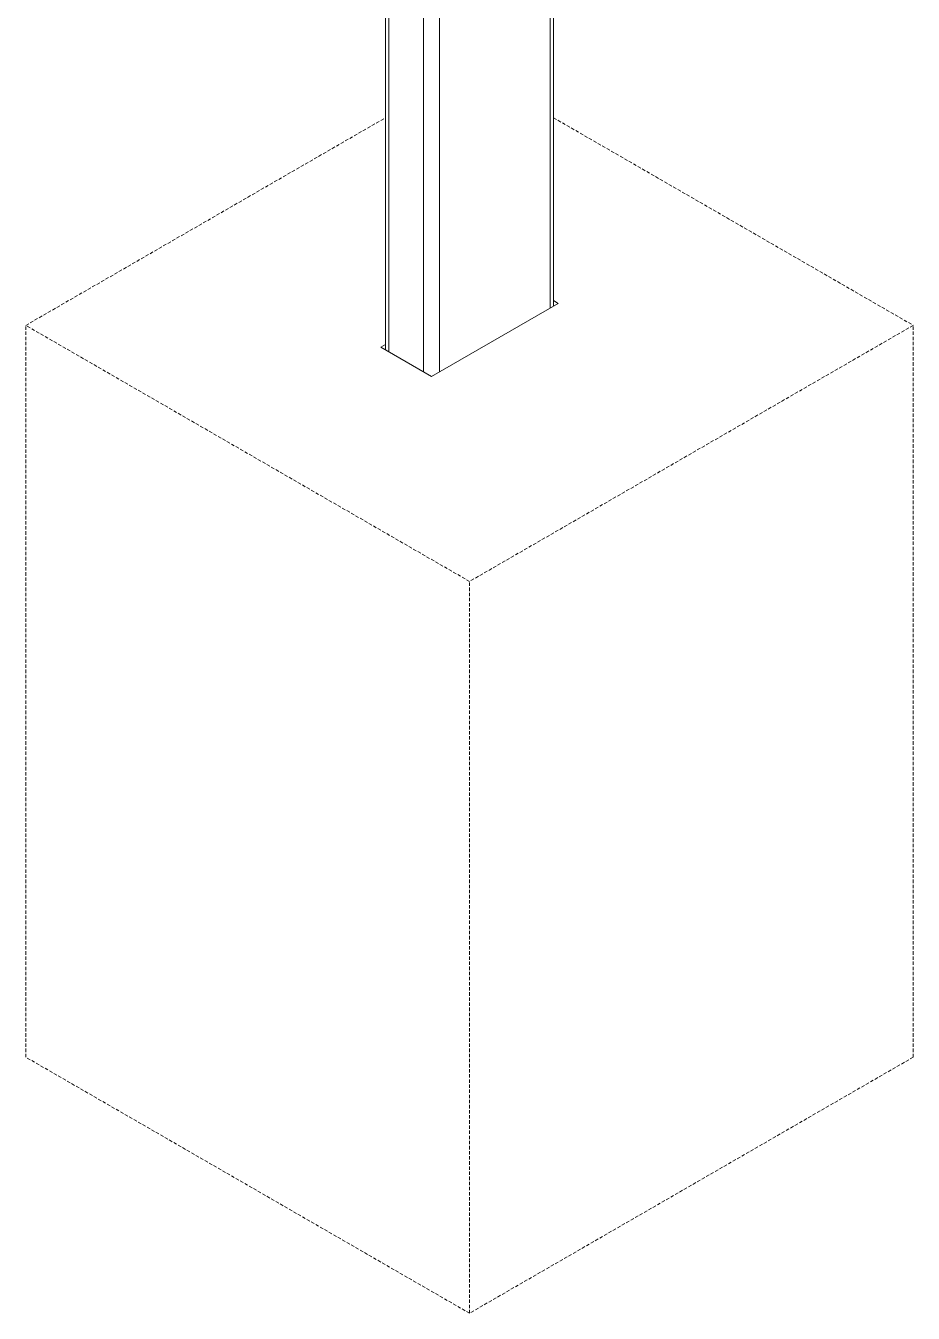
# Model space of a CAD drawing. Header units: millimetres. Extents: x -196 to 4512, y 61 to 3299.
# Drawn here: x 3967.9 to 4297.9, y 642.6 to 1121.5 of the extents above; entities that cross this region are included whole.
import ezdxf

# ---------------------------------------------------------------- set-up
doc = ezdxf.new("R2010")
doc.units = ezdxf.units.MM
doc.linetypes.add('HIDDEN', pattern=[1.905, 1.27, -0.635])
doc.layers.add('ZANO_R', color=7, linetype='Continuous', lineweight=0)
doc.layers.add('ZANO_R_przerywana', color=7, linetype='HIDDEN', lineweight=0)

msp = doc.modelspace()

# ---------------------------------------------------------------- linework, layer by layer
at = {"layer": 'ZANO_R'}
for p, q in [((4101.7, 1322.06), (4101.7, 1000.89)), ((4102.95, 1000.17), (4102.95, 1321.34)), ((4115.77, 992.77), (4115.77, 1313.94)), ((4121.8, 992.77), (4121.8, 1310.45)), ((4162.91, 1016.5), (4162.91, 1286.72)), ((4164.16, 1017.22), (4164.16, 1286)), ((4118.79, 991.02), (4165.93, 1018.24)), ((4165.93, 1018.24), (4164.16, 1019.26)), ((4101.7, 1002.93), (4099.93, 1001.91)), ((4099.93, 1001.91), (4118.79, 991.02))]:
    msp.add_line(p, q, dxfattribs=at)
at = {"layer": 'ZANO_R_przerywana'}
for p, q in [((3967.94, 1010.07), (4101.7, 1087.29)), ((4164.16, 1087.29), (4297.92, 1010.07)), ((4132.93, 914.83), (3967.94, 1010.07)), ((3967.94, 737.89), (3967.94, 1010.07)), ((4297.92, 1010.07), (4132.93, 914.83)), ((4297.92, 737.89), (4297.92, 1010.07)), ((4132.93, 642.65), (4132.93, 914.83)), ((4132.93, 642.65), (3967.94, 737.89)), ((4297.92, 737.89), (4132.93, 642.65))]:
    msp.add_line(p, q, dxfattribs=at)

doc.saveas('drawing.dxf')
